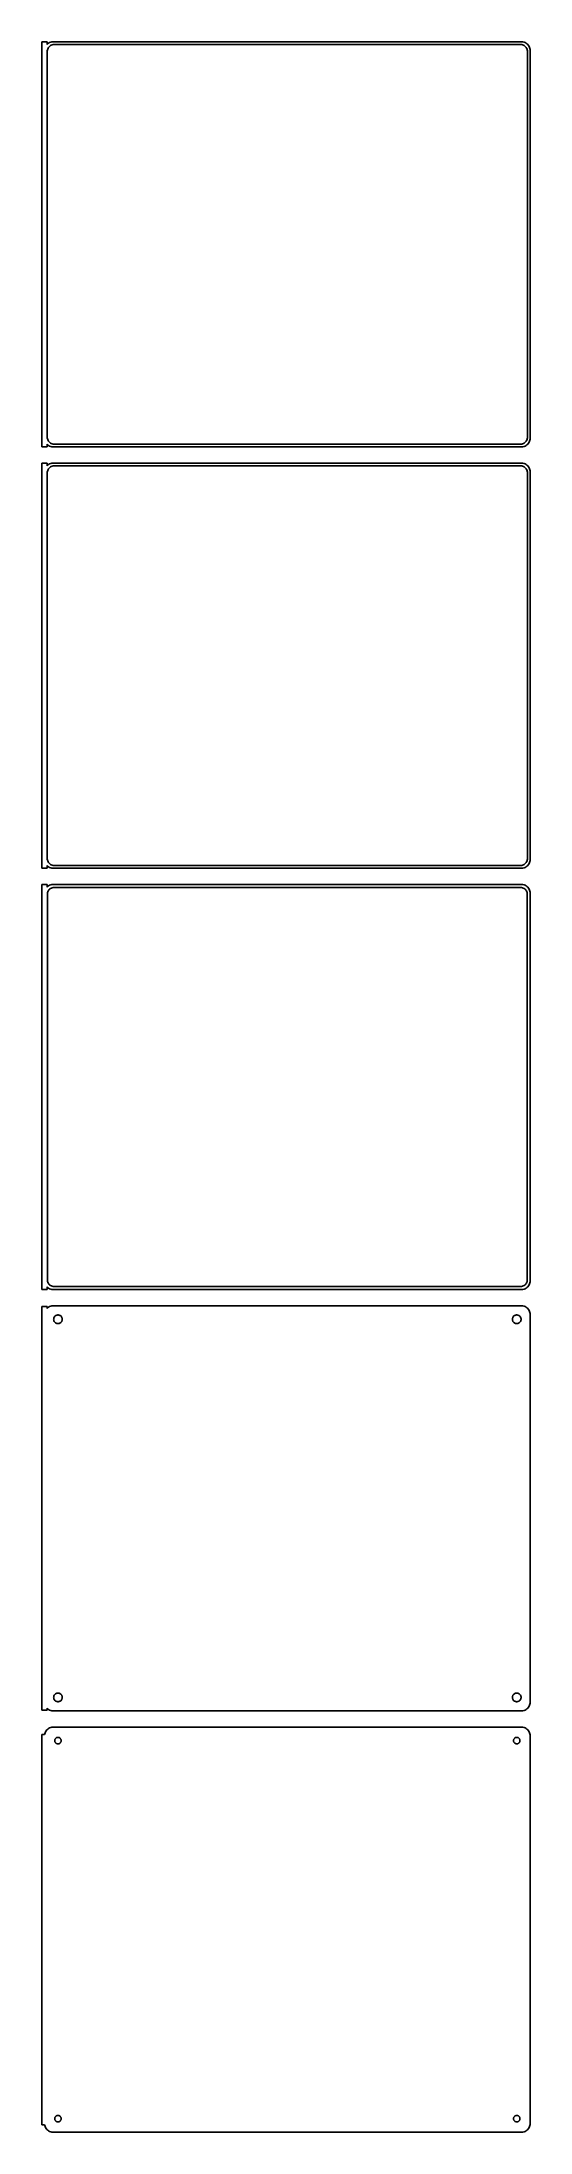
# Model space of a CAD drawing. Header units: metres. Extents: x -136 to 135, y 824 to 1984.
import ezdxf

# ---------------------------------------------------------------- set-up
doc = ezdxf.new("R2010")
doc.units = ezdxf.units.M

msp = doc.modelspace()

# ---------------------------------------------------------------- linework, layer by layer
for p, q in [((-133.5, 1984.49), (-136.5, 1984.49)), ((-136.5, 1984.49), (-136.5, 1759.51)), ((-133.5, 1983.06), (-133.5, 1984.49)), ((-133.187, 1983.35), (-133.5, 1983.06)), ((-133.5, 1979), (-133.468, 1979.5)), ((-133.5, 1765), (-133.5, 1979)), ((-133.468, 1979.5), (-133.374, 1979.99)), ((-133.374, 1979.99), (-133.219, 1980.47)), ((-133.219, 1980.47), (-133.005, 1980.93)), ((-132.679, 1983.72), (-133.187, 1983.35)), ((-133.005, 1980.93), (-132.736, 1981.35)), ((-132.736, 1981.35), (-132.416, 1981.74)), ((-132.129, 1984.02), (-132.679, 1983.72)), ((-132.416, 1981.74), (-132.05, 1982.08)), ((-131.545, 1984.26), (-132.129, 1984.02)), ((-132.05, 1982.08), (-131.643, 1982.38)), ((-131.643, 1982.38), (-131.203, 1982.62)), ((-130.937, 1984.41), (-131.545, 1984.26)), ((-131.203, 1982.62), (-130.736, 1982.8)), ((-130.314, 1984.49), (-130.937, 1984.41)), ((-130.736, 1982.8), (-130.25, 1982.93)), ((130.314, 1984.49), (-130.314, 1984.49)), ((-130.25, 1982.93), (-129.751, 1982.99)), ((-129.751, 1982.99), (129.751, 1982.99)), ((129.751, 1982.99), (130.25, 1982.93)), ((130.25, 1982.93), (130.736, 1982.8)), ((130.937, 1984.41), (130.314, 1984.49)), ((130.736, 1982.8), (131.203, 1982.62)), ((131.545, 1984.26), (130.937, 1984.41)), ((131.203, 1982.62), (131.643, 1982.38)), ((132.129, 1984.02), (131.545, 1984.26)), ((131.643, 1982.38), (132.05, 1982.08)), ((132.05, 1982.08), (132.416, 1981.74)), ((132.679, 1983.72), (132.129, 1984.02)), ((132.416, 1981.74), (132.736, 1981.35)), ((133.187, 1983.35), (132.679, 1983.72)), ((132.736, 1981.35), (133.005, 1980.93)), ((133.005, 1980.93), (133.219, 1980.47)), ((133.645, 1982.92), (133.187, 1983.35)), ((133.219, 1980.47), (133.374, 1979.99)), ((133.374, 1979.99), (133.468, 1979.5)), ((133.468, 1979.5), (133.5, 1979)), ((133.5, 1979), (133.5, 1765)), ((134.045, 1982.44), (133.645, 1982.92)), ((134.382, 1981.91), (134.045, 1982.44)), ((134.649, 1981.34), (134.382, 1981.91)), ((134.843, 1980.74), (134.649, 1981.34)), ((134.961, 1980.13), (134.843, 1980.74)), ((135, 1979.5), (134.961, 1980.13)), ((135, 1764.5), (135, 1979.5)), ((-133.468, 1764.5), (-133.5, 1765)), ((133.5, 1765), (133.468, 1764.5)), ((-136.5, 1759.51), (-133.5, 1759.51)), ((-133.5, 1760.94), (-133.187, 1760.65)), ((-133.5, 1759.51), (-133.5, 1760.94)), ((-133.374, 1764.01), (-133.468, 1764.5)), ((-133.219, 1763.53), (-133.374, 1764.01)), ((-133.005, 1763.07), (-133.219, 1763.53)), ((-133.187, 1760.65), (-132.679, 1760.28)), ((-132.736, 1762.65), (-133.005, 1763.07)), ((-132.416, 1762.26), (-132.736, 1762.65)), ((-132.679, 1760.28), (-132.129, 1759.98)), ((-132.05, 1761.92), (-132.416, 1762.26)), ((-132.129, 1759.98), (-131.545, 1759.74)), ((-131.643, 1761.62), (-132.05, 1761.92)), ((-131.203, 1761.38), (-131.643, 1761.62)), ((-131.545, 1759.74), (-130.937, 1759.59)), ((-130.736, 1761.2), (-131.203, 1761.38)), ((-130.937, 1759.59), (-130.314, 1759.51)), ((-130.25, 1761.07), (-130.736, 1761.2)), ((-130.314, 1759.51), (130.314, 1759.51)), ((-129.751, 1761.01), (-130.25, 1761.07)), ((129.751, 1761.01), (-129.751, 1761.01)), ((130.25, 1761.07), (129.751, 1761.01)), ((130.736, 1761.2), (130.25, 1761.07)), ((130.314, 1759.51), (130.937, 1759.59)), ((131.203, 1761.38), (130.736, 1761.2)), ((130.937, 1759.59), (131.545, 1759.74)), ((131.643, 1761.62), (131.203, 1761.38)), ((131.545, 1759.74), (132.129, 1759.98)), ((132.05, 1761.92), (131.643, 1761.62)), ((132.416, 1762.26), (132.05, 1761.92)), ((132.129, 1759.98), (132.679, 1760.28)), ((132.736, 1762.65), (132.416, 1762.26)), ((132.679, 1760.28), (133.187, 1760.65)), ((133.005, 1763.07), (132.736, 1762.65)), ((133.219, 1763.53), (133.005, 1763.07)), ((133.187, 1760.65), (133.645, 1761.08)), ((133.374, 1764.01), (133.219, 1763.53)), ((133.468, 1764.5), (133.374, 1764.01)), ((133.645, 1761.08), (134.045, 1761.56)), ((134.045, 1761.56), (134.382, 1762.09)), ((134.382, 1762.09), (134.649, 1762.66)), ((134.649, 1762.66), (134.843, 1763.26)), ((134.843, 1763.26), (134.961, 1763.87)), ((134.961, 1763.87), (135, 1764.5)), ((-133.5, 1750.49), (-136.5, 1750.49)), ((-136.5, 1750.49), (-136.5, 1525.51)), ((-133.5, 1749.06), (-133.5, 1750.49)), ((-133.187, 1749.35), (-133.5, 1749.06)), ((-133.5, 1745), (-133.468, 1745.5)), ((-133.5, 1531), (-133.5, 1745)), ((-133.468, 1745.5), (-133.374, 1745.99)), ((-133.374, 1745.99), (-133.219, 1746.47)), ((-133.219, 1746.47), (-133.005, 1746.93)), ((-132.679, 1749.72), (-133.187, 1749.35)), ((-133.005, 1746.93), (-132.736, 1747.35)), ((-132.736, 1747.35), (-132.416, 1747.74)), ((-132.129, 1750.02), (-132.679, 1749.72)), ((-132.416, 1747.74), (-132.05, 1748.08)), ((-131.545, 1750.26), (-132.129, 1750.02)), ((-132.05, 1748.08), (-131.643, 1748.38)), ((-131.643, 1748.38), (-131.203, 1748.62)), ((-130.937, 1750.41), (-131.545, 1750.26)), ((-131.203, 1748.62), (-130.736, 1748.8)), ((-130.314, 1750.49), (-130.937, 1750.41)), ((-130.736, 1748.8), (-130.25, 1748.93)), ((130.314, 1750.49), (-130.314, 1750.49)), ((-130.25, 1748.93), (-129.751, 1748.99)), ((-129.751, 1748.99), (129.751, 1748.99)), ((129.751, 1748.99), (130.25, 1748.93)), ((130.25, 1748.93), (130.736, 1748.8)), ((130.937, 1750.41), (130.314, 1750.49)), ((130.736, 1748.8), (131.203, 1748.62)), ((131.545, 1750.26), (130.937, 1750.41)), ((131.203, 1748.62), (131.643, 1748.38)), ((132.129, 1750.02), (131.545, 1750.26)), ((131.643, 1748.38), (132.05, 1748.08)), ((132.05, 1748.08), (132.416, 1747.74)), ((132.679, 1749.72), (132.129, 1750.02)), ((132.416, 1747.74), (132.736, 1747.35)), ((133.187, 1749.35), (132.679, 1749.72)), ((132.736, 1747.35), (133.005, 1746.93)), ((133.005, 1746.93), (133.219, 1746.47)), ((133.645, 1748.92), (133.187, 1749.35)), ((133.219, 1746.47), (133.374, 1745.99)), ((133.374, 1745.99), (133.468, 1745.5)), ((133.468, 1745.5), (133.5, 1745)), ((133.5, 1745), (133.5, 1531)), ((134.045, 1748.44), (133.645, 1748.92)), ((134.382, 1747.91), (134.045, 1748.44)), ((134.649, 1747.34), (134.382, 1747.91)), ((134.843, 1746.74), (134.649, 1747.34)), ((134.961, 1746.13), (134.843, 1746.74)), ((135, 1745.5), (134.961, 1746.13)), ((135, 1530.5), (135, 1745.5)), ((-136.5, 1525.51), (-133.5, 1525.51)), ((-133.468, 1530.5), (-133.5, 1531)), ((-133.5, 1526.94), (-133.187, 1526.65)), ((-133.5, 1525.51), (-133.5, 1526.94)), ((-133.374, 1530.01), (-133.468, 1530.5)), ((-133.219, 1529.53), (-133.374, 1530.01)), ((-133.005, 1529.07), (-133.219, 1529.53)), ((-133.187, 1526.65), (-132.679, 1526.28)), ((-132.736, 1528.65), (-133.005, 1529.07)), ((-132.416, 1528.26), (-132.736, 1528.65)), ((-132.679, 1526.28), (-132.129, 1525.98)), ((-132.05, 1527.92), (-132.416, 1528.26)), ((-132.129, 1525.98), (-131.545, 1525.74)), ((-131.643, 1527.62), (-132.05, 1527.92)), ((-131.203, 1527.38), (-131.643, 1527.62)), ((-131.545, 1525.74), (-130.937, 1525.59)), ((-130.736, 1527.2), (-131.203, 1527.38)), ((-130.937, 1525.59), (-130.314, 1525.51)), ((-130.25, 1527.07), (-130.736, 1527.2)), ((-130.314, 1525.51), (130.314, 1525.51)), ((-129.751, 1527.01), (-130.25, 1527.07)), ((129.751, 1527.01), (-129.751, 1527.01)), ((130.25, 1527.07), (129.751, 1527.01)), ((130.736, 1527.2), (130.25, 1527.07)), ((130.314, 1525.51), (130.937, 1525.59)), ((131.203, 1527.38), (130.736, 1527.2)), ((130.937, 1525.59), (131.545, 1525.74)), ((131.643, 1527.62), (131.203, 1527.38)), ((131.545, 1525.74), (132.129, 1525.98)), ((132.05, 1527.92), (131.643, 1527.62)), ((132.416, 1528.26), (132.05, 1527.92)), ((132.129, 1525.98), (132.679, 1526.28)), ((132.736, 1528.65), (132.416, 1528.26)), ((132.679, 1526.28), (133.187, 1526.65)), ((133.005, 1529.07), (132.736, 1528.65)), ((133.219, 1529.53), (133.005, 1529.07)), ((133.187, 1526.65), (133.645, 1527.08)), ((133.374, 1530.01), (133.219, 1529.53)), ((133.468, 1530.5), (133.374, 1530.01)), ((133.5, 1531), (133.468, 1530.5)), ((133.645, 1527.08), (134.045, 1527.56)), ((134.045, 1527.56), (134.382, 1528.09)), ((134.382, 1528.09), (134.649, 1528.66)), ((134.649, 1528.66), (134.843, 1529.26)), ((134.843, 1529.26), (134.961, 1529.87)), ((134.961, 1529.87), (135, 1530.5)), ((-133.5, 1516.49), (-136.5, 1516.49)), ((-136.5, 1516.49), (-136.5, 1291.51)), ((-133.5, 1515.06), (-133.5, 1516.49)), ((-133.187, 1515.35), (-133.5, 1515.06)), ((-133.373, 1511), (-133.342, 1511.49)), ((-133.373, 1297), (-133.373, 1511)), ((-133.342, 1511.49), (-133.251, 1511.96)), ((-133.251, 1511.96), (-133.101, 1512.43)), ((-132.679, 1515.72), (-133.187, 1515.35)), ((-133.101, 1512.43), (-132.894, 1512.87)), ((-132.894, 1512.87), (-132.633, 1513.28)), ((-132.129, 1516.02), (-132.679, 1515.72)), ((-132.633, 1513.28), (-132.323, 1513.65)), ((-132.323, 1513.65), (-131.969, 1513.98)), ((-131.545, 1516.26), (-132.129, 1516.02)), ((-131.969, 1513.98), (-131.575, 1514.27)), ((-131.575, 1514.27), (-131.149, 1514.5)), ((-130.937, 1516.41), (-131.545, 1516.26)), ((-131.149, 1514.5), (-130.697, 1514.68)), ((-130.314, 1516.49), (-130.937, 1516.41)), ((-130.697, 1514.68), (-130.226, 1514.8)), ((130.314, 1516.49), (-130.314, 1516.49)), ((-130.226, 1514.8), (-129.743, 1514.86)), ((-129.743, 1514.86), (129.743, 1514.86)), ((129.743, 1514.86), (130.226, 1514.8)), ((130.226, 1514.8), (130.697, 1514.68)), ((130.937, 1516.41), (130.314, 1516.49)), ((130.697, 1514.68), (131.149, 1514.5)), ((131.545, 1516.26), (130.937, 1516.41)), ((131.149, 1514.5), (131.575, 1514.27)), ((132.129, 1516.02), (131.545, 1516.26)), ((131.575, 1514.27), (131.969, 1513.98)), ((131.969, 1513.98), (132.323, 1513.65)), ((132.679, 1515.72), (132.129, 1516.02)), ((132.323, 1513.65), (132.633, 1513.28)), ((132.633, 1513.28), (132.894, 1512.87)), ((133.187, 1515.35), (132.679, 1515.72)), ((132.894, 1512.87), (133.101, 1512.43)), ((133.101, 1512.43), (133.251, 1511.96)), ((133.645, 1514.92), (133.187, 1515.35)), ((133.251, 1511.96), (133.342, 1511.49)), ((133.342, 1511.49), (133.373, 1511)), ((133.373, 1511), (133.373, 1297)), ((134.045, 1514.44), (133.645, 1514.92)), ((134.382, 1513.91), (134.045, 1514.44)), ((134.649, 1513.34), (134.382, 1513.91)), ((134.843, 1512.74), (134.649, 1513.34)), ((134.961, 1512.13), (134.843, 1512.74)), ((135, 1511.5), (134.961, 1512.13)), ((135, 1296.5), (135, 1511.5)), ((-136.5, 1291.51), (-133.5, 1291.51)), ((-133.5, 1292.94), (-133.187, 1292.65)), ((-133.5, 1291.51), (-133.5, 1292.94)), ((-133.342, 1296.51), (-133.373, 1297)), ((-133.251, 1296.04), (-133.342, 1296.51)), ((-133.101, 1295.57), (-133.251, 1296.04)), ((-133.187, 1292.65), (-132.679, 1292.28)), ((-132.894, 1295.13), (-133.101, 1295.57)), ((-132.633, 1294.72), (-132.894, 1295.13)), ((-132.679, 1292.28), (-132.129, 1291.98)), ((-132.323, 1294.35), (-132.633, 1294.72)), ((-131.969, 1294.02), (-132.323, 1294.35)), ((-132.129, 1291.98), (-131.545, 1291.74)), ((-131.575, 1293.73), (-131.969, 1294.02)), ((-131.149, 1293.5), (-131.575, 1293.73)), ((-131.545, 1291.74), (-130.937, 1291.59)), ((-130.697, 1293.32), (-131.149, 1293.5)), ((-130.937, 1291.59), (-130.314, 1291.51)), ((-130.226, 1293.2), (-130.697, 1293.32)), ((-130.314, 1291.51), (130.314, 1291.51)), ((-129.743, 1293.14), (-130.226, 1293.2)), ((129.743, 1293.14), (-129.743, 1293.14)), ((130.226, 1293.2), (129.743, 1293.14)), ((130.697, 1293.32), (130.226, 1293.2)), ((130.314, 1291.51), (130.937, 1291.59)), ((131.149, 1293.5), (130.697, 1293.32)), ((130.937, 1291.59), (131.545, 1291.74)), ((131.575, 1293.73), (131.149, 1293.5)), ((131.545, 1291.74), (132.129, 1291.98)), ((131.969, 1294.02), (131.575, 1293.73)), ((132.323, 1294.35), (131.969, 1294.02)), ((132.129, 1291.98), (132.679, 1292.28)), ((132.633, 1294.72), (132.323, 1294.35)), ((132.894, 1295.13), (132.633, 1294.72)), ((132.679, 1292.28), (133.187, 1292.65)), ((133.101, 1295.57), (132.894, 1295.13)), ((133.251, 1296.04), (133.101, 1295.57)), ((133.187, 1292.65), (133.645, 1293.08)), ((133.342, 1296.51), (133.251, 1296.04)), ((133.373, 1297), (133.342, 1296.51)), ((133.645, 1293.08), (134.045, 1293.56)), ((134.045, 1293.56), (134.382, 1294.09)), ((134.382, 1294.09), (134.649, 1294.66)), ((134.649, 1294.66), (134.843, 1295.26)), ((134.843, 1295.26), (134.961, 1295.87)), ((134.961, 1295.87), (135, 1296.5)), ((-133.5, 1282.11), (-136.5, 1282.11)), ((-136.5, 1282.11), (-136.5, 1057.89)), ((-133.5, 1281.06), (-133.5, 1282.11)), ((-133.187, 1281.35), (-133.5, 1281.06)), ((-132.679, 1281.72), (-133.187, 1281.35)), ((-132.129, 1282.02), (-132.679, 1281.72)), ((-131.545, 1282.26), (-132.129, 1282.02)), ((-130.937, 1282.41), (-131.545, 1282.26)), ((-130.314, 1282.49), (-130.937, 1282.41)), ((130.314, 1282.49), (-130.314, 1282.49)), ((-128.786, 1277.03), (-128.522, 1277.17)), ((-128.522, 1277.17), (-128.242, 1277.28)), ((-128.242, 1277.28), (-127.95, 1277.36)), ((-127.95, 1277.36), (-127.651, 1277.4)), ((-127.651, 1277.4), (-127.349, 1277.4)), ((-127.349, 1277.4), (-127.05, 1277.36)), ((-127.05, 1277.36), (-126.758, 1277.28)), ((-126.758, 1277.28), (-126.478, 1277.17)), ((-126.478, 1277.17), (-126.214, 1277.03)), ((126.214, 1277.03), (126.478, 1277.17)), ((126.478, 1277.17), (126.758, 1277.28)), ((126.758, 1277.28), (127.05, 1277.36)), ((127.05, 1277.36), (127.349, 1277.4)), ((127.349, 1277.4), (127.651, 1277.4)), ((127.651, 1277.4), (127.95, 1277.36)), ((127.95, 1277.36), (128.242, 1277.28)), ((128.242, 1277.28), (128.522, 1277.17)), ((128.522, 1277.17), (128.786, 1277.03)), ((130.937, 1282.41), (130.314, 1282.49)), ((131.545, 1282.26), (130.937, 1282.41)), ((132.129, 1282.02), (131.545, 1282.26)), ((132.679, 1281.72), (132.129, 1282.02)), ((133.187, 1281.35), (132.679, 1281.72)), ((133.645, 1280.92), (133.187, 1281.35)), ((134.045, 1280.44), (133.645, 1280.92)), ((134.382, 1279.91), (134.045, 1280.44)), ((134.649, 1279.34), (134.382, 1279.91)), ((134.843, 1278.74), (134.649, 1279.34)), ((134.961, 1278.13), (134.843, 1278.74)), ((135, 1277.5), (134.961, 1278.13)), ((135, 1062.5), (135, 1277.5)), ((-129.9, 1275), (-129.881, 1275.3)), ((-129.881, 1274.7), (-129.9, 1275)), ((-129.881, 1275.3), (-129.825, 1275.6)), ((-129.825, 1274.4), (-129.881, 1274.7)), ((-129.825, 1275.6), (-129.731, 1275.88)), ((-129.731, 1274.12), (-129.825, 1274.4)), ((-129.731, 1275.88), (-129.603, 1276.16)), ((-129.603, 1273.84), (-129.731, 1274.12)), ((-129.603, 1276.16), (-129.442, 1276.41)), ((-129.442, 1273.59), (-129.603, 1273.84)), ((-129.442, 1276.41), (-129.25, 1276.64)), ((-129.25, 1273.36), (-129.442, 1273.59)), ((-129.25, 1276.64), (-129.03, 1276.85)), ((-129.03, 1273.15), (-129.25, 1273.36)), ((-129.03, 1276.85), (-128.786, 1277.03)), ((-128.786, 1272.97), (-129.03, 1273.15)), ((-128.522, 1272.83), (-128.786, 1272.97)), ((-128.242, 1272.72), (-128.522, 1272.83)), ((-127.95, 1272.64), (-128.242, 1272.72)), ((-127.651, 1272.6), (-127.95, 1272.64)), ((-127.349, 1272.6), (-127.651, 1272.6)), ((-127.05, 1272.64), (-127.349, 1272.6)), ((-126.758, 1272.72), (-127.05, 1272.64)), ((-126.478, 1272.83), (-126.758, 1272.72)), ((-126.214, 1272.97), (-126.478, 1272.83)), ((-126.214, 1277.03), (-125.97, 1276.85)), ((-125.97, 1273.15), (-126.214, 1272.97)), ((-125.97, 1276.85), (-125.75, 1276.64)), ((-125.75, 1273.36), (-125.97, 1273.15)), ((-125.75, 1276.64), (-125.558, 1276.41)), ((-125.558, 1273.59), (-125.75, 1273.36)), ((-125.558, 1276.41), (-125.397, 1276.16)), ((-125.397, 1273.84), (-125.558, 1273.59)), ((-125.397, 1276.16), (-125.269, 1275.88)), ((-125.269, 1274.12), (-125.397, 1273.84)), ((-125.269, 1275.88), (-125.175, 1275.6)), ((-125.175, 1274.4), (-125.269, 1274.12)), ((-125.175, 1275.6), (-125.119, 1275.3)), ((-125.119, 1274.7), (-125.175, 1274.4)), ((-125.119, 1275.3), (-125.1, 1275)), ((-125.1, 1275), (-125.119, 1274.7)), ((125.1, 1275), (125.119, 1275.3)), ((125.119, 1274.7), (125.1, 1275)), ((125.119, 1275.3), (125.175, 1275.6)), ((125.175, 1274.4), (125.119, 1274.7)), ((125.175, 1275.6), (125.269, 1275.88)), ((125.269, 1274.12), (125.175, 1274.4)), ((125.269, 1275.88), (125.397, 1276.16)), ((125.397, 1273.84), (125.269, 1274.12)), ((125.397, 1276.16), (125.558, 1276.41)), ((125.558, 1273.59), (125.397, 1273.84)), ((125.558, 1276.41), (125.75, 1276.64)), ((125.75, 1273.36), (125.558, 1273.59)), ((125.75, 1276.64), (125.97, 1276.85)), ((125.97, 1273.15), (125.75, 1273.36)), ((125.97, 1276.85), (126.214, 1277.03)), ((126.214, 1272.97), (125.97, 1273.15)), ((126.478, 1272.83), (126.214, 1272.97)), ((126.758, 1272.72), (126.478, 1272.83)), ((127.05, 1272.64), (126.758, 1272.72)), ((127.349, 1272.6), (127.05, 1272.64)), ((127.651, 1272.6), (127.349, 1272.6)), ((127.95, 1272.64), (127.651, 1272.6)), ((128.242, 1272.72), (127.95, 1272.64)), ((128.522, 1272.83), (128.242, 1272.72)), ((128.786, 1272.97), (128.522, 1272.83)), ((128.786, 1277.03), (129.03, 1276.85)), ((129.03, 1273.15), (128.786, 1272.97)), ((129.03, 1276.85), (129.25, 1276.64)), ((129.25, 1273.36), (129.03, 1273.15)), ((129.25, 1276.64), (129.442, 1276.41)), ((129.442, 1273.59), (129.25, 1273.36)), ((129.442, 1276.41), (129.603, 1276.16)), ((129.603, 1273.84), (129.442, 1273.59)), ((129.603, 1276.16), (129.731, 1275.88)), ((129.731, 1274.12), (129.603, 1273.84)), ((129.731, 1275.88), (129.825, 1275.6)), ((129.825, 1274.4), (129.731, 1274.12)), ((129.825, 1275.6), (129.881, 1275.3)), ((129.881, 1274.7), (129.825, 1274.4)), ((129.881, 1275.3), (129.9, 1275)), ((129.9, 1275), (129.881, 1274.7)), ((-136.5, 1057.89), (-133.5, 1057.89)), ((-133.5, 1057.89), (-133.5, 1058.94)), ((-133.5, 1058.94), (-133.187, 1058.65)), ((-133.187, 1058.65), (-132.679, 1058.28)), ((-132.679, 1058.28), (-132.129, 1057.98)), ((-132.129, 1057.98), (-131.545, 1057.74)), ((-131.545, 1057.74), (-130.937, 1057.59)), ((-130.937, 1057.59), (-130.314, 1057.51)), ((-130.314, 1057.51), (130.314, 1057.51)), ((-129.9, 1065), (-129.881, 1065.3)), ((-129.881, 1064.7), (-129.9, 1065)), ((-129.881, 1065.3), (-129.825, 1065.6)), ((-129.825, 1064.4), (-129.881, 1064.7)), ((-129.825, 1065.6), (-129.731, 1065.88)), ((-129.731, 1064.12), (-129.825, 1064.4)), ((-129.731, 1065.88), (-129.603, 1066.16)), ((-129.603, 1063.84), (-129.731, 1064.12)), ((-129.603, 1066.16), (-129.442, 1066.41)), ((-129.442, 1063.59), (-129.603, 1063.84)), ((-129.442, 1066.41), (-129.25, 1066.64)), ((-129.25, 1063.36), (-129.442, 1063.59)), ((-129.25, 1066.64), (-129.03, 1066.85)), ((-129.03, 1063.15), (-129.25, 1063.36)), ((-129.03, 1066.85), (-128.786, 1067.03)), ((-128.786, 1062.97), (-129.03, 1063.15)), ((-128.786, 1067.03), (-128.522, 1067.17)), ((-128.522, 1062.83), (-128.786, 1062.97)), ((-128.522, 1067.17), (-128.242, 1067.28)), ((-128.242, 1062.72), (-128.522, 1062.83)), ((-128.242, 1067.28), (-127.95, 1067.36)), ((-127.95, 1062.64), (-128.242, 1062.72)), ((-127.95, 1067.36), (-127.651, 1067.4)), ((-127.651, 1062.6), (-127.95, 1062.64)), ((-127.651, 1067.4), (-127.349, 1067.4)), ((-127.349, 1062.6), (-127.651, 1062.6)), ((-127.349, 1067.4), (-127.05, 1067.36)), ((-127.05, 1062.64), (-127.349, 1062.6)), ((-127.05, 1067.36), (-126.758, 1067.28)), ((-126.758, 1062.72), (-127.05, 1062.64)), ((-126.758, 1067.28), (-126.478, 1067.17)), ((-126.478, 1062.83), (-126.758, 1062.72)), ((-126.478, 1067.17), (-126.214, 1067.03)), ((-126.214, 1062.97), (-126.478, 1062.83)), ((-126.214, 1067.03), (-125.97, 1066.85)), ((-125.97, 1063.15), (-126.214, 1062.97)), ((-125.97, 1066.85), (-125.75, 1066.64)), ((-125.75, 1063.36), (-125.97, 1063.15)), ((-125.75, 1066.64), (-125.558, 1066.41)), ((-125.558, 1063.59), (-125.75, 1063.36)), ((-125.558, 1066.41), (-125.397, 1066.16)), ((-125.397, 1063.84), (-125.558, 1063.59)), ((-125.397, 1066.16), (-125.269, 1065.88)), ((-125.269, 1064.12), (-125.397, 1063.84)), ((-125.269, 1065.88), (-125.175, 1065.6)), ((-125.175, 1064.4), (-125.269, 1064.12)), ((-125.175, 1065.6), (-125.119, 1065.3)), ((-125.119, 1064.7), (-125.175, 1064.4)), ((-125.119, 1065.3), (-125.1, 1065)), ((-125.1, 1065), (-125.119, 1064.7)), ((125.1, 1065), (125.119, 1065.3)), ((125.119, 1064.7), (125.1, 1065)), ((125.119, 1065.3), (125.175, 1065.6)), ((125.175, 1064.4), (125.119, 1064.7)), ((125.175, 1065.6), (125.269, 1065.88)), ((125.269, 1064.12), (125.175, 1064.4)), ((125.269, 1065.88), (125.397, 1066.16)), ((125.397, 1063.84), (125.269, 1064.12)), ((125.397, 1066.16), (125.558, 1066.41)), ((125.558, 1063.59), (125.397, 1063.84)), ((125.558, 1066.41), (125.75, 1066.64)), ((125.75, 1063.36), (125.558, 1063.59)), ((125.75, 1066.64), (125.97, 1066.85)), ((125.97, 1063.15), (125.75, 1063.36)), ((125.97, 1066.85), (126.214, 1067.03)), ((126.214, 1062.97), (125.97, 1063.15)), ((126.214, 1067.03), (126.478, 1067.17)), ((126.478, 1062.83), (126.214, 1062.97)), ((126.478, 1067.17), (126.758, 1067.28)), ((126.758, 1062.72), (126.478, 1062.83)), ((126.758, 1067.28), (127.05, 1067.36)), ((127.05, 1062.64), (126.758, 1062.72)), ((127.05, 1067.36), (127.349, 1067.4)), ((127.349, 1062.6), (127.05, 1062.64)), ((127.349, 1067.4), (127.651, 1067.4)), ((127.651, 1062.6), (127.349, 1062.6)), ((127.651, 1067.4), (127.95, 1067.36)), ((127.95, 1062.64), (127.651, 1062.6)), ((127.95, 1067.36), (128.242, 1067.28)), ((128.242, 1062.72), (127.95, 1062.64)), ((128.242, 1067.28), (128.522, 1067.17)), ((128.522, 1062.83), (128.242, 1062.72)), ((128.522, 1067.17), (128.786, 1067.03)), ((128.786, 1062.97), (128.522, 1062.83)), ((128.786, 1067.03), (129.03, 1066.85)), ((129.03, 1063.15), (128.786, 1062.97)), ((129.03, 1066.85), (129.25, 1066.64)), ((129.25, 1063.36), (129.03, 1063.15)), ((129.25, 1066.64), (129.442, 1066.41)), ((129.442, 1063.59), (129.25, 1063.36)), ((129.442, 1066.41), (129.603, 1066.16)), ((129.603, 1063.84), (129.442, 1063.59)), ((129.603, 1066.16), (129.731, 1065.88)), ((129.731, 1064.12), (129.603, 1063.84)), ((129.731, 1065.88), (129.825, 1065.6)), ((129.825, 1064.4), (129.731, 1064.12)), ((129.825, 1065.6), (129.881, 1065.3)), ((129.881, 1064.7), (129.825, 1064.4)), ((129.881, 1065.3), (129.9, 1065)), ((129.9, 1065), (129.881, 1064.7)), ((130.314, 1057.51), (130.937, 1057.59)), ((130.937, 1057.59), (131.545, 1057.74)), ((131.545, 1057.74), (132.129, 1057.98)), ((132.129, 1057.98), (132.679, 1058.28)), ((132.679, 1058.28), (133.187, 1058.65)), ((133.187, 1058.65), (133.645, 1059.08)), ((133.645, 1059.08), (134.045, 1059.56)), ((134.045, 1059.56), (134.382, 1060.09)), ((134.382, 1060.09), (134.649, 1060.66)), ((134.649, 1060.66), (134.843, 1061.26)), ((134.843, 1061.26), (134.961, 1061.87)), ((134.961, 1061.87), (135, 1062.5)), ((-134.649, 1045.34), (-134.843, 1044.74)), ((-134.382, 1045.91), (-134.649, 1045.34)), ((-134.045, 1046.44), (-134.382, 1045.91)), ((-133.645, 1046.92), (-134.045, 1046.44)), ((-133.187, 1047.35), (-133.645, 1046.92)), ((-132.679, 1047.72), (-133.187, 1047.35)), ((-132.129, 1048.02), (-132.679, 1047.72)), ((-131.545, 1048.26), (-132.129, 1048.02)), ((-130.937, 1048.41), (-131.545, 1048.26)), ((-130.314, 1048.49), (-130.937, 1048.41)), ((130.314, 1048.49), (-130.314, 1048.49)), ((130.937, 1048.41), (130.314, 1048.49)), ((131.545, 1048.26), (130.937, 1048.41)), ((132.129, 1048.02), (131.545, 1048.26)), ((132.679, 1047.72), (132.129, 1048.02)), ((133.187, 1047.35), (132.679, 1047.72)), ((133.645, 1046.92), (133.187, 1047.35)), ((134.045, 1046.44), (133.645, 1046.92)), ((134.382, 1045.91), (134.045, 1046.44)), ((134.649, 1045.34), (134.382, 1045.91)), ((134.843, 1044.74), (134.649, 1045.34)), ((-134.9, 1044.44), (-136.5, 1044.44)), ((-136.5, 1044.44), (-136.5, 827.556)), ((-134.843, 1044.74), (-134.9, 1044.44)), ((-129.3, 1041), (-129.286, 1041.23)), ((-129.286, 1040.77), (-129.3, 1041)), ((-129.286, 1041.23), (-129.243, 1041.45)), ((-129.243, 1040.55), (-129.286, 1040.77)), ((-129.243, 1041.45), (-129.174, 1041.66)), ((-129.174, 1040.34), (-129.243, 1040.55)), ((-129.174, 1041.66), (-129.077, 1041.87)), ((-129.077, 1040.13), (-129.174, 1040.34)), ((-129.077, 1041.87), (-128.956, 1042.06)), ((-128.956, 1039.94), (-129.077, 1040.13)), ((-128.956, 1042.06), (-128.812, 1042.23)), ((-128.812, 1039.77), (-128.956, 1039.94)), ((-128.812, 1042.23), (-128.647, 1042.39)), ((-128.647, 1039.61), (-128.812, 1039.77)), ((-128.647, 1042.39), (-128.464, 1042.52)), ((-128.464, 1039.48), (-128.647, 1039.61)), ((-128.464, 1042.52), (-128.266, 1042.63)), ((-128.266, 1039.37), (-128.464, 1039.48)), ((-128.266, 1042.63), (-128.056, 1042.71)), ((-128.056, 1039.29), (-128.266, 1039.37)), ((-128.056, 1042.71), (-127.837, 1042.77)), ((-127.837, 1039.23), (-128.056, 1039.29)), ((-127.837, 1042.77), (-127.613, 1042.8)), ((-127.613, 1039.2), (-127.837, 1039.23)), ((-127.613, 1042.8), (-127.387, 1042.8)), ((-127.387, 1039.2), (-127.613, 1039.2)), ((-127.387, 1042.8), (-127.163, 1042.77)), ((-127.163, 1039.23), (-127.387, 1039.2)), ((-127.163, 1042.77), (-126.944, 1042.71)), ((-126.944, 1039.29), (-127.163, 1039.23)), ((-126.944, 1042.71), (-126.734, 1042.63)), ((-126.734, 1039.37), (-126.944, 1039.29)), ((-126.734, 1042.63), (-126.536, 1042.52)), ((-126.536, 1039.48), (-126.734, 1039.37)), ((-126.536, 1042.52), (-126.353, 1042.39)), ((-126.353, 1039.61), (-126.536, 1039.48)), ((-126.353, 1042.39), (-126.188, 1042.23)), ((-126.188, 1039.77), (-126.353, 1039.61)), ((-126.188, 1042.23), (-126.044, 1042.06)), ((-126.044, 1039.94), (-126.188, 1039.77)), ((-126.044, 1042.06), (-125.923, 1041.87)), ((-125.923, 1040.13), (-126.044, 1039.94)), ((-125.923, 1041.87), (-125.826, 1041.66)), ((-125.826, 1040.34), (-125.923, 1040.13)), ((-125.826, 1041.66), (-125.757, 1041.45)), ((-125.757, 1040.55), (-125.826, 1040.34)), ((-125.757, 1041.45), (-125.714, 1041.23)), ((-125.714, 1040.77), (-125.757, 1040.55)), ((-125.714, 1041.23), (-125.7, 1041)), ((-125.7, 1041), (-125.714, 1040.77)), ((125.7, 1041), (125.714, 1041.23)), ((125.714, 1040.77), (125.7, 1041)), ((125.714, 1041.23), (125.757, 1041.45)), ((125.757, 1040.55), (125.714, 1040.77)), ((125.757, 1041.45), (125.826, 1041.66)), ((125.826, 1040.34), (125.757, 1040.55)), ((125.826, 1041.66), (125.923, 1041.87)), ((125.923, 1040.13), (125.826, 1040.34)), ((125.923, 1041.87), (126.044, 1042.06)), ((126.044, 1039.94), (125.923, 1040.13)), ((126.044, 1042.06), (126.188, 1042.23)), ((126.188, 1039.77), (126.044, 1039.94)), ((126.188, 1042.23), (126.353, 1042.39)), ((126.353, 1039.61), (126.188, 1039.77)), ((126.353, 1042.39), (126.536, 1042.52)), ((126.536, 1039.48), (126.353, 1039.61)), ((126.536, 1042.52), (126.734, 1042.63)), ((126.734, 1039.37), (126.536, 1039.48)), ((126.734, 1042.63), (126.944, 1042.71)), ((126.944, 1039.29), (126.734, 1039.37)), ((126.944, 1042.71), (127.163, 1042.77)), ((127.163, 1039.23), (126.944, 1039.29)), ((127.163, 1042.77), (127.387, 1042.8)), ((127.387, 1039.2), (127.163, 1039.23)), ((127.387, 1042.8), (127.613, 1042.8)), ((127.613, 1039.2), (127.387, 1039.2)), ((127.613, 1042.8), (127.837, 1042.77)), ((127.837, 1039.23), (127.613, 1039.2)), ((127.837, 1042.77), (128.056, 1042.71)), ((128.056, 1039.29), (127.837, 1039.23)), ((128.056, 1042.71), (128.266, 1042.63)), ((128.266, 1039.37), (128.056, 1039.29)), ((128.266, 1042.63), (128.464, 1042.52)), ((128.464, 1039.48), (128.266, 1039.37)), ((128.464, 1042.52), (128.647, 1042.39)), ((128.647, 1039.61), (128.464, 1039.48)), ((128.647, 1042.39), (128.812, 1042.23)), ((128.812, 1039.77), (128.647, 1039.61)), ((128.812, 1042.23), (128.956, 1042.06)), ((128.956, 1039.94), (128.812, 1039.77)), ((128.956, 1042.06), (129.077, 1041.87)), ((129.077, 1040.13), (128.956, 1039.94)), ((129.077, 1041.87), (129.174, 1041.66)), ((129.174, 1040.34), (129.077, 1040.13)), ((129.174, 1041.66), (129.243, 1041.45)), ((129.243, 1040.55), (129.174, 1040.34)), ((129.243, 1041.45), (129.286, 1041.23)), ((129.286, 1040.77), (129.243, 1040.55)), ((129.286, 1041.23), (129.3, 1041)), ((129.3, 1041), (129.286, 1040.77)), ((134.961, 1044.13), (134.843, 1044.74)), ((135, 1043.5), (134.961, 1044.13)), ((135, 828.5), (135, 1043.5)), ((-136.5, 827.556), (-134.9, 827.556)), ((-134.9, 827.556), (-134.843, 827.257)), ((-134.843, 827.257), (-134.649, 826.659)), ((-134.649, 826.659), (-134.382, 826.091)), ((-134.382, 826.091), (-134.045, 825.561)), ((-134.045, 825.561), (-133.645, 825.077)), ((-133.645, 825.077), (-133.187, 824.647)), ((-133.187, 824.647), (-132.679, 824.278)), ((-129.3, 831), (-129.286, 831.226)), ((-129.286, 830.774), (-129.3, 831)), ((-129.286, 831.226), (-129.243, 831.448)), ((-129.243, 830.552), (-129.286, 830.774)), ((-129.243, 831.448), (-129.174, 831.663)), ((-129.174, 830.337), (-129.243, 830.552)), ((-129.174, 831.663), (-129.077, 831.867)), ((-129.077, 830.133), (-129.174, 830.337)), ((-129.077, 831.867), (-128.956, 832.058)), ((-128.956, 829.942), (-129.077, 830.133)), ((-128.956, 832.058), (-128.812, 832.232)), ((-128.812, 829.768), (-128.956, 829.942)), ((-128.812, 832.232), (-128.647, 832.387)), ((-128.647, 829.613), (-128.812, 829.768)), ((-128.647, 832.387), (-128.464, 832.52)), ((-128.464, 829.48), (-128.647, 829.613)), ((-128.464, 832.52), (-128.266, 832.629)), ((-128.266, 829.371), (-128.464, 829.48)), ((-128.266, 832.629), (-128.056, 832.712)), ((-128.056, 829.288), (-128.266, 829.371)), ((-128.056, 832.712), (-127.837, 832.768)), ((-127.837, 829.232), (-128.056, 829.288)), ((-127.837, 832.768), (-127.613, 832.796)), ((-127.613, 829.204), (-127.837, 829.232)), ((-127.613, 832.796), (-127.387, 832.796)), ((-127.387, 829.204), (-127.613, 829.204)), ((-127.387, 832.796), (-127.163, 832.768)), ((-127.163, 829.232), (-127.387, 829.204)), ((-127.163, 832.768), (-126.944, 832.712)), ((-126.944, 829.288), (-127.163, 829.232)), ((-126.944, 832.712), (-126.734, 832.629)), ((-126.734, 829.371), (-126.944, 829.288)), ((-126.734, 832.629), (-126.536, 832.52)), ((-126.536, 829.48), (-126.734, 829.371)), ((-126.536, 832.52), (-126.353, 832.387)), ((-126.353, 829.613), (-126.536, 829.48)), ((-126.353, 832.387), (-126.188, 832.232)), ((-126.188, 829.768), (-126.353, 829.613)), ((-126.188, 832.232), (-126.044, 832.058)), ((-126.044, 829.942), (-126.188, 829.768)), ((-126.044, 832.058), (-125.923, 831.867)), ((-125.923, 830.133), (-126.044, 829.942)), ((-125.923, 831.867), (-125.826, 831.663)), ((-125.826, 830.337), (-125.923, 830.133)), ((-125.826, 831.663), (-125.757, 831.448)), ((-125.757, 830.552), (-125.826, 830.337)), ((-125.757, 831.448), (-125.714, 831.226)), ((-125.714, 830.774), (-125.757, 830.552)), ((-125.714, 831.226), (-125.7, 831)), ((-125.7, 831), (-125.714, 830.774)), ((125.7, 831), (125.714, 831.226)), ((125.714, 830.774), (125.7, 831)), ((125.714, 831.226), (125.757, 831.448)), ((125.757, 830.552), (125.714, 830.774)), ((125.757, 831.448), (125.826, 831.663)), ((125.826, 830.337), (125.757, 830.552)), ((125.826, 831.663), (125.923, 831.867)), ((125.923, 830.133), (125.826, 830.337)), ((125.923, 831.867), (126.044, 832.058)), ((126.044, 829.942), (125.923, 830.133)), ((126.044, 832.058), (126.188, 832.232)), ((126.188, 829.768), (126.044, 829.942)), ((126.188, 832.232), (126.353, 832.387)), ((126.353, 829.613), (126.188, 829.768)), ((126.353, 832.387), (126.536, 832.52)), ((126.536, 829.48), (126.353, 829.613)), ((126.536, 832.52), (126.734, 832.629)), ((126.734, 829.371), (126.536, 829.48)), ((126.734, 832.629), (126.944, 832.712)), ((126.944, 829.288), (126.734, 829.371)), ((126.944, 832.712), (127.163, 832.768)), ((127.163, 829.232), (126.944, 829.288)), ((127.163, 832.768), (127.387, 832.796)), ((127.387, 829.204), (127.163, 829.232)), ((127.387, 832.796), (127.613, 832.796)), ((127.613, 829.204), (127.387, 829.204)), ((127.613, 832.796), (127.837, 832.768)), ((127.837, 829.232), (127.613, 829.204)), ((127.837, 832.768), (128.056, 832.712)), ((128.056, 829.288), (127.837, 829.232)), ((128.056, 832.712), (128.266, 832.629)), ((128.266, 829.371), (128.056, 829.288)), ((128.266, 832.629), (128.464, 832.52)), ((128.464, 829.48), (128.266, 829.371)), ((128.464, 832.52), (128.647, 832.387)), ((128.647, 829.613), (128.464, 829.48)), ((128.647, 832.387), (128.812, 832.232)), ((128.812, 829.768), (128.647, 829.613)), ((128.812, 832.232), (128.956, 832.058)), ((128.956, 829.942), (128.812, 829.768)), ((128.956, 832.058), (129.077, 831.867)), ((129.077, 830.133), (128.956, 829.942)), ((129.077, 831.867), (129.174, 831.663)), ((129.174, 830.337), (129.077, 830.133)), ((129.174, 831.663), (129.243, 831.448)), ((129.243, 830.552), (129.174, 830.337)), ((129.243, 831.448), (129.286, 831.226)), ((129.286, 830.774), (129.243, 830.552)), ((129.286, 831.226), (129.3, 831)), ((129.3, 831), (129.286, 830.774)), ((132.679, 824.278), (133.187, 824.647)), ((133.187, 824.647), (133.645, 825.077)), ((133.645, 825.077), (134.045, 825.561)), ((134.045, 825.561), (134.382, 826.091)), ((134.382, 826.091), (134.649, 826.659)), ((134.649, 826.659), (134.843, 827.257)), ((134.843, 827.257), (134.961, 827.873)), ((134.961, 827.873), (135, 828.5)), ((-132.679, 824.278), (-132.129, 823.976)), ((-132.129, 823.976), (-131.545, 823.745)), ((-131.545, 823.745), (-130.937, 823.589)), ((-130.937, 823.589), (-130.314, 823.51)), ((-130.314, 823.51), (130.314, 823.51)), ((130.314, 823.51), (130.937, 823.589)), ((130.937, 823.589), (131.545, 823.745)), ((131.545, 823.745), (132.129, 823.976)), ((132.129, 823.976), (132.679, 824.278))]:
    msp.add_line(p, q)

doc.saveas('drawing.dxf')
